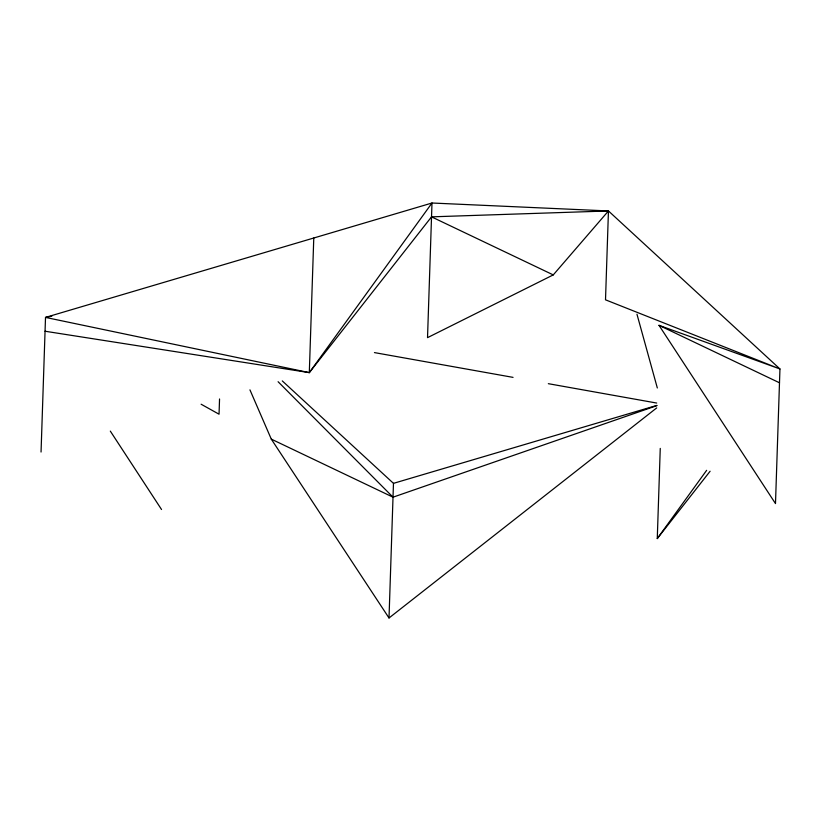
<?xml version="1.0" encoding="UTF-8"?>
<svg xmlns="http://www.w3.org/2000/svg" width="821" height="821" viewBox="0 0 821 821"><rect width="100%" height="100%" fill="white"/><g stroke="black" fill="none" stroke-linecap="round" stroke-linejoin="round"><path stroke-width="1.23" d="M41.05 452.032L45.514 317.409L431.99 203.013L608.453 210.956L779.95 368.968L775.486 503.591L659.006 325.332L779.95 368.968L605.508 299.819L608.453 210.956L431.528 216.847L309.312 372.631L45.052 331.232M219.546 398.975L219.043 414.205L201.124 404.219M51.815 316.218L45.514 317.409L309.312 372.631L313.776 238.008M656.708 407.904L389.01 617.987L393.475 483.353L282.291 380.913M710.103 471.244L657.272 538.586L660.258 448.41M309.312 372.631L431.99 203.013L427.525 337.647L553.262 274.902L608.453 210.956L605.939 211.428M657.272 538.586L706.645 470.32M249.943 389.862L271.289 439.122L393.023 497.187L656.892 405.636M393.475 483.353L656.831 405.41M374.448 352.599L513.053 377.373M548.336 383.684L656.697 403.049M431.528 216.847L553.262 274.902M659.006 325.332L779.488 382.791M278.093 381.714L393.023 497.187M271.289 439.122L389.01 617.987M110.312 431.107L161.532 509.502M636.963 314.217L657.323 387.974"/></g></svg>
